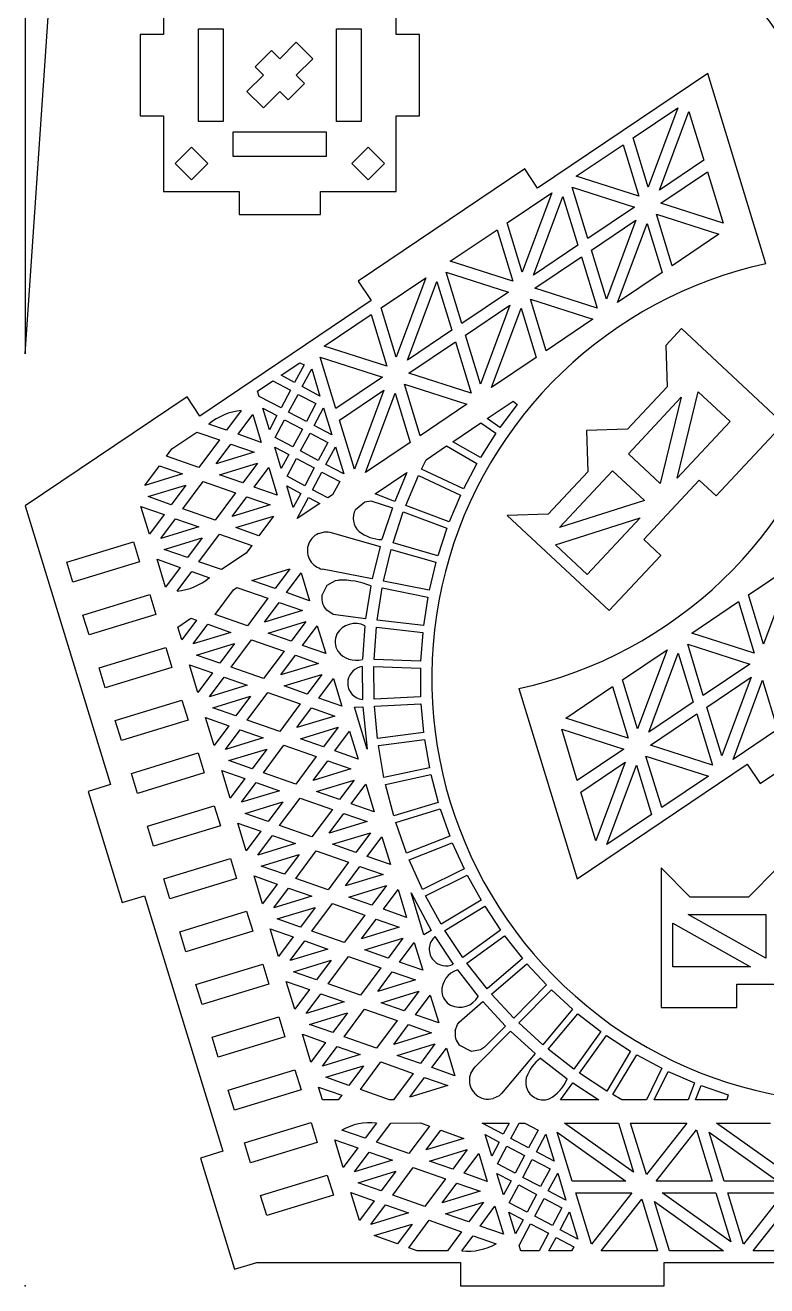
# Model space of a CAD drawing. Header units: millimetres. Extents: x -2 to 1368, y -62 to 278.
# Drawn here: x 426.4 to 553.9, y -60.6 to 156.3 of the extents above; entities that cross this region are included whole.
import ezdxf

# ---------------------------------------------------------------- set-up
doc = ezdxf.new("R2010")
doc.units = ezdxf.units.MM
doc.layers.add('CYAN', color=4, linetype='CONTINUOUS', true_color=0x00ffff)
doc.layers.add('RED', color=1, linetype='CONTINUOUS', true_color=0xff0000)

msp = doc.modelspace()

# ---------------------------------------------------------------- linework, layer by layer
at = {"layer": 'CYAN'}
for p, q in [((426.38, 211.4), (426.38, 99.78)), ((426.38, 99.78), (431.11, 169.35)), ((450.17, 167.74), (450.17, 154.74)), ((490.17, 154.74), (490.17, 167.74)), ((450.17, 154.74), (446.17, 154.74)), ((446.17, 154.74), (446.17, 140.74)), ((456.17, 139.74), (456.17, 155.74)), ((456.17, 155.74), (460.45, 155.74)), ((460.45, 155.74), (460.45, 139.74)), ((479.9, 139.74), (479.9, 155.74)), ((479.9, 155.74), (484.17, 155.74)), ((484.17, 155.74), (484.17, 139.74)), ((494.17, 154.74), (490.17, 154.74)), ((494.17, 140.74), (494.17, 154.74)), ((465.92, 149.16), (468.75, 151.99)), ((468.75, 151.99), (470.17, 150.56)), ((470.17, 150.56), (473, 153.39)), ((473, 153.39), (475.82, 150.56)), ((475.82, 150.56), (473, 147.74)), ((464.52, 144.91), (467.35, 147.74)), ((467.35, 147.74), (465.92, 149.16)), ((473, 147.74), (474.42, 146.31)), ((543.76, 148.01), (514.5, 128.26)), ((553.77, 115.25), (543.76, 148.01)), ((474.42, 146.31), (471.6, 143.49)), ((467.35, 142.09), (464.52, 144.91)), ((470.17, 144.91), (467.35, 142.09)), ((471.6, 143.49), (470.17, 144.91)), ((530.93, 136.95), (538.61, 142.12)), ((538.61, 142.12), (533.53, 128.46)), ((535.47, 127.93), (540.52, 141.5)), ((540.52, 141.5), (543.09, 133.08)), ((446.17, 140.74), (450.17, 140.74)), ((450.17, 140.74), (450.17, 127.74)), ((460.45, 139.74), (456.17, 139.74)), ((484.17, 139.74), (479.9, 139.74)), ((490.17, 127.74), (490.17, 140.74)), ((490.17, 140.74), (494.17, 140.74)), ((462.17, 133.74), (462.17, 138.01)), ((462.17, 138.01), (478.17, 138.01)), ((478.17, 138.01), (478.17, 133.74)), ((533.53, 128.46), (530.93, 136.95)), ((452.15, 132.54), (454.97, 135.36)), ((454.97, 135.36), (457.8, 132.54)), ((482.55, 132.54), (485.37, 135.36)), ((485.37, 135.36), (488.2, 132.54)), ((521.16, 130.35), (529.2, 135.77)), ((529.2, 135.77), (531.91, 126.9)), ((454.97, 129.71), (452.15, 132.54)), ((457.8, 132.54), (454.97, 129.71)), ((478.17, 133.74), (462.17, 133.74)), ((485.37, 129.71), (482.55, 132.54)), ((488.2, 132.54), (485.37, 129.71)), ((543.09, 133.08), (535.47, 127.93)), ((512.29, 131.59), (483.66, 112.27)), ((514.5, 128.26), (512.29, 131.59)), ((531.91, 126.9), (521.16, 130.35)), ((535.71, 125.68), (543.71, 131.08)), ((543.71, 131.08), (546.4, 122.25)), ((523.16, 119.62), (520.46, 128.46)), ((520.46, 128.46), (531.16, 125.02)), ((450.17, 127.74), (463.17, 127.74)), ((463.17, 127.74), (463.17, 123.74)), ((477.17, 123.74), (477.17, 127.74)), ((477.17, 127.74), (490.17, 127.74)), ((509.26, 122.32), (516.94, 127.49)), ((516.94, 127.49), (511.86, 113.84)), ((513.8, 113.3), (518.85, 126.87)), ((518.85, 126.87), (521.42, 118.46)), ((463.17, 123.74), (477.17, 123.74)), ((531.16, 125.02), (523.16, 119.62)), ((537.66, 114.93), (534.95, 123.82)), ((534.95, 123.82), (545.7, 120.37)), ((546.4, 122.25), (535.71, 125.68)), ((511.86, 113.84), (509.26, 122.32)), ((523.77, 117.63), (531.39, 122.79)), ((531.39, 122.79), (526.35, 109.19)), ((528.25, 108.6), (533.34, 122.23)), ((533.34, 122.23), (535.93, 113.77)), ((499.49, 115.73), (507.53, 121.14)), ((507.53, 121.14), (510.24, 112.27)), ((545.7, 120.37), (537.66, 114.93)), ((521.42, 118.46), (513.8, 113.3)), ((526.35, 109.19), (523.77, 117.63)), ((510.24, 112.27), (499.49, 115.73)), ((514.04, 111.05), (522.04, 116.45)), ((522.04, 116.45), (524.73, 107.63)), ((487.59, 107.7), (495.26, 112.87)), ((495.26, 112.87), (490.19, 99.21)), ((501.49, 104.99), (498.78, 113.84)), ((498.78, 113.84), (509.48, 110.39)), ((535.93, 113.77), (528.25, 108.6)), ((483.66, 112.27), (485.9, 108.96)), ((492.13, 98.68), (497.18, 112.25)), ((497.18, 112.25), (499.75, 103.83)), ((524.73, 107.63), (514.04, 111.05)), ((485.9, 108.96), (456.42, 89.07)), ((509.48, 110.39), (501.49, 104.99)), ((515.99, 100.3), (513.27, 109.2)), ((513.27, 109.2), (524.03, 105.74)), ((477.82, 101.1), (485.86, 106.52)), ((485.86, 106.52), (488.57, 97.65)), ((490.19, 99.21), (487.59, 107.7)), ((502.1, 103.01), (509.72, 108.16)), ((509.72, 108.16), (504.68, 94.57)), ((506.58, 93.98), (511.67, 107.61)), ((511.67, 107.61), (514.26, 99.15)), ((524.03, 105.74), (515.99, 100.3)), ((499.75, 103.83), (492.13, 98.68)), ((504.68, 94.57), (502.1, 103.01)), ((539.27, 104.11), (536.54, 101.19)), ((556.82, 87.75), (539.27, 104.11)), ((488.57, 97.65), (477.82, 101.1)), ((492.37, 96.43), (500.37, 101.83)), ((500.37, 101.83), (503.06, 93)), ((536.54, 101.19), (536.79, 94.12)), ((470.38, 96.08), (473.62, 98.25)), ((474.33, 97.89), (472.7, 94.83)), ((473.62, 98.25), (474.33, 97.89)), ((479.82, 90.37), (477.11, 99.21)), ((477.11, 99.21), (487.81, 95.77)), ((514.26, 99.15), (506.58, 93.98)), ((472.7, 94.83), (470.38, 96.08)), ((474.01, 94.14), (475.65, 97.17)), ((475.65, 97.17), (477.07, 92.51)), ((487.81, 95.77), (479.82, 90.37)), ((503.06, 93), (492.37, 96.43)), ((466.35, 93.36), (468.98, 95.13)), ((466.63, 92.45), (466.35, 93.36)), ((468.98, 95.13), (472, 93.52)), ((472, 93.52), (470.38, 90.46)), ((477.07, 92.51), (474.01, 94.14)), ((480.42, 88.38), (488.05, 93.54)), ((488.05, 93.54), (483, 79.94)), ((494.32, 85.68), (491.6, 94.57)), ((491.6, 94.57), (502.36, 91.12)), ((536.79, 94.12), (529.97, 86.81)), ((454.21, 92.39), (426.38, 73.61)), ((456.42, 89.07), (454.21, 92.39)), ((470.38, 90.46), (466.63, 92.45)), ((471.69, 89.76), (473.32, 92.8)), ((473.32, 92.8), (476.37, 91.2)), ((476.37, 91.2), (474.75, 88.14)), ((484.91, 79.35), (490, 92.98)), ((490, 92.98), (492.59, 84.52)), ((505.82, 88.62), (510.28, 91.63)), ((510.28, 91.63), (510.98, 91.06)), ((530.12, 82.57), (539.22, 92.33)), ((539.22, 92.33), (535.6, 77.45)), ((538.51, 78.37), (542.13, 93.25)), ((542.13, 93.25), (547.61, 88.13)), ((463.53, 90.02), (461.01, 86.63)), ((462.98, 85.93), (465.5, 89.31)), ((465.5, 89.31), (466.96, 84.53)), ((468.39, 86.72), (467.25, 90.42)), ((467.25, 90.42), (469.68, 89.15)), ((469.68, 89.15), (468.39, 86.72)), ((474.75, 88.14), (471.69, 89.76)), ((476.06, 87.44), (477.69, 90.48)), ((477.69, 90.48), (479.12, 85.81)), ((502.36, 91.12), (494.32, 85.68)), ((510.98, 91.06), (508, 87.12)), ((461.01, 86.63), (457.97, 87.69)), ((469.37, 85.39), (471, 88.43)), ((471, 88.43), (474.05, 86.83)), ((474.05, 86.83), (472.42, 83.77)), ((479.12, 85.81), (476.06, 87.44)), ((483, 79.94), (480.42, 88.38)), ((499.94, 84.65), (504.75, 87.9)), ((504.75, 87.9), (507.31, 86.12)), ((508, 87.12), (505.82, 88.62)), ((529.97, 86.81), (522.9, 86.56)), ((547.61, 88.13), (538.51, 78.37)), ((545.23, 75.31), (556.82, 87.75)), ((451.62, 83.42), (455.91, 86.3)), ((455.91, 86.3), (459.78, 84.95)), ((459.78, 84.95), (456.26, 80.21)), ((466.96, 84.53), (462.98, 85.93)), ((472.42, 83.77), (469.37, 85.39)), ((473.74, 83.07), (475.37, 86.11)), ((475.37, 86.11), (478.42, 84.5)), ((504.67, 81.94), (499.94, 84.65)), ((507.31, 86.12), (504.67, 81.94)), ((522.9, 86.56), (523.15, 79.49)), ((450.69, 82.17), (451.62, 83.42)), ((459.22, 80.86), (461.74, 84.24)), ((465.73, 82.84), (459.22, 80.86)), ((461.74, 84.24), (465.73, 82.84)), ((470.43, 80.02), (469.3, 83.73)), ((469.3, 83.73), (471.73, 82.46)), ((471.73, 82.46), (470.43, 80.02)), ((476.79, 81.44), (473.74, 83.07)), ((478.42, 84.5), (476.79, 81.44)), ((478.11, 80.75), (479.74, 83.78)), ((479.74, 83.78), (481.17, 79.12)), ((492.59, 84.52), (484.91, 79.35)), ((495.33, 81.54), (498.83, 83.92)), ((498.83, 83.92), (504.07, 80.9)), ((535.6, 77.45), (530.12, 82.57)), ((446.94, 77.1), (449.46, 80.48)), ((449.46, 80.48), (453.44, 79.09)), ((456.26, 80.21), (450.69, 82.17)), ((459.81, 78.94), (466.31, 80.93)), ((466.31, 80.93), (463.79, 77.55)), ((471.41, 78.7), (473.05, 81.74)), ((473.05, 81.74), (476.1, 80.13)), ((481.17, 79.12), (478.11, 80.75)), ((494.53, 79.94), (495.33, 81.54)), ((504.07, 80.9), (501.77, 76.53)), ((453.44, 79.09), (446.94, 77.1)), ((463.79, 77.55), (459.81, 78.94)), ((465.76, 76.84), (468.28, 80.23)), ((468.28, 80.23), (469.74, 75.44)), ((474.47, 77.07), (471.41, 78.7)), ((476.1, 80.13), (474.47, 77.07)), ((475.78, 76.38), (477.42, 79.41)), ((477.42, 79.41), (480.47, 77.81)), ((486.59, 75.65), (492.03, 79.33)), ((492.03, 79.33), (489.96, 74.38)), ((491.85, 73.68), (494.03, 78.85)), ((494.03, 78.85), (501.25, 75.43)), ((501.77, 76.53), (494.53, 79.94)), ((523.15, 79.49), (516.33, 72.18)), ((518.29, 69.88), (527.39, 79.64)), ((527.39, 79.64), (532.87, 74.53)), ((447.52, 75.19), (454.02, 77.17)), ((454.02, 77.17), (451.5, 73.79)), ((453.47, 73.08), (456.99, 77.82)), ((456.99, 77.82), (462.55, 75.86)), ((469.74, 75.44), (465.76, 76.84)), ((472.48, 73.33), (471.35, 77.03)), ((471.35, 77.03), (473.77, 75.76)), ((478.44, 74.97), (475.78, 76.38)), ((480.47, 77.81), (479.23, 75.52)), ((532.76, 67.8), (542.3, 78.04)), ((542.3, 78.04), (545.23, 75.31)), ((451.5, 73.79), (447.52, 75.19)), ((462.55, 75.86), (459.04, 71.13)), ((462, 71.77), (464.52, 75.16)), ((464.52, 75.16), (468.5, 73.76)), ((473.77, 75.76), (472.48, 73.33)), ((473.14, 71.41), (475.09, 75.04)), ((477.03, 74.01), (473.14, 71.41)), ((475.09, 75.04), (477.03, 74.01)), ((479.23, 75.52), (478.44, 74.97)), ((483.19, 73), (484.78, 74.32)), ((484.78, 74.32), (485.8, 74.47)), ((485.8, 74.47), (489.54, 73.26)), ((489.96, 74.38), (486.59, 75.65)), ((501.25, 75.43), (499.32, 70.87)), ((532.87, 74.53), (518.29, 69.88)), ((426.38, 73.61), (441.05, 25.63)), ((447.75, 68.72), (446.28, 73.5)), ((446.28, 73.5), (450.27, 72.1)), ((450.27, 72.1), (447.75, 68.72)), ((459.04, 71.13), (453.47, 73.08)), ((468.5, 73.76), (462, 71.77)), ((462.59, 69.86), (469.09, 71.85)), ((469.09, 71.85), (466.57, 68.46)), ((489.54, 73.26), (487.74, 67.8)), ((489.66, 67.23), (491.41, 72.55)), ((491.41, 72.55), (498.91, 69.75)), ((499.32, 70.87), (491.85, 73.68)), ((516.33, 72.18), (509.26, 71.93)), ((509.26, 71.93), (526.82, 55.57)), ((449.71, 68.01), (452.23, 71.4)), ((456.22, 70), (449.71, 68.01)), ((452.23, 71.4), (456.22, 70)), ((466.57, 68.46), (462.59, 69.86)), ((498.91, 69.75), (497.34, 65.03)), ((517.57, 66.92), (532.16, 71.57)), ((532.16, 71.57), (523.06, 61.8)), ((433.53, 63.9), (445.01, 67.41)), ((445.01, 67.41), (446.06, 63.97)), ((450.3, 66.1), (456.8, 68.09)), ((456.8, 68.09), (454.28, 64.7)), ((456.25, 64), (459.77, 68.73)), ((459.77, 68.73), (465.33, 66.78)), ((476.83, 68.85), (477.92, 69.13)), ((477.92, 69.13), (478.47, 69.12)), ((478.47, 69.12), (478.77, 69.08)), ((478.77, 69.08), (487.42, 66.63)), ((535.68, 65.07), (532.76, 67.8)), ((454.28, 64.7), (450.3, 66.1)), ((464.37, 65.46), (460.14, 62.63)), ((465.33, 66.78), (464.37, 65.46)), ((487.42, 66.63), (486.04, 61.03)), ((488.02, 60.64), (489.33, 66.09)), ((489.33, 66.09), (497.01, 63.89)), ((497.34, 65.03), (489.66, 67.23)), ((523.06, 61.8), (517.57, 66.92)), ((434.59, 60.46), (433.53, 63.9)), ((446.06, 63.97), (434.59, 60.46)), ((449.06, 64.42), (453.04, 63.02)), ((450.52, 59.63), (449.06, 64.42)), ((453.04, 63.02), (450.52, 59.63)), ((460.14, 62.63), (456.25, 64)), ((497.01, 63.89), (495.86, 59.09)), ((526.82, 55.57), (535.68, 65.07)), ((550.79, 58.29), (558.47, 63.45)), ((558.47, 63.45), (553.38, 49.82)), ((452.49, 58.93), (455.01, 62.31)), ((455.01, 62.31), (458.08, 61.24)), ((465.36, 60.77), (471.87, 62.76)), ((469.35, 59.38), (465.36, 60.77)), ((471.87, 62.76), (469.35, 59.38)), ((471.31, 58.67), (473.83, 62.06)), ((473.83, 62.06), (475.3, 57.27)), ((486.04, 61.03), (477.5, 62.71)), ((479.72, 60.75), (480.27, 60.84)), ((459.03, 54.91), (462.19, 59.18)), ((462.19, 59.18), (462.78, 59.57)), ((462.78, 59.57), (468.11, 57.69)), ((475.3, 57.27), (471.31, 58.67)), ((477.4, 58.1), (478.34, 59.98)), ((478.34, 59.98), (479.72, 60.75)), ((485.83, 59.84), (484.93, 54.15)), ((486.91, 53.92), (487.77, 59.47)), ((487.77, 59.47), (495.63, 57.9)), ((495.86, 59.09), (488.02, 60.64)), ((436.31, 54.82), (447.79, 58.33)), ((447.79, 58.33), (448.84, 54.88)), ((468.11, 57.69), (464.59, 52.96)), ((467.56, 53.6), (470.08, 56.99)), ((470.08, 56.99), (474.06, 55.59)), ((495.63, 57.9), (494.87, 53.01)), ((541.02, 51.69), (549.06, 57.13)), ((549.06, 57.13), (551.78, 48.23)), ((553.38, 49.82), (550.79, 58.29)), ((437.36, 51.38), (436.31, 54.82)), ((448.84, 54.88), (437.36, 51.38)), ((452.64, 52.73), (454.89, 54.25)), ((454.89, 54.25), (455.82, 53.93)), ((464.59, 52.96), (459.03, 54.91)), ((474.06, 55.59), (467.56, 53.6)), ((479.35, 54.88), (478.23, 55.64)), ((484.93, 54.15), (479.35, 54.88)), ((453.3, 50.55), (452.64, 52.73)), ((455.82, 53.93), (453.3, 50.55)), ((455.27, 49.84), (457.79, 53.23)), ((457.79, 53.23), (461.77, 51.83)), ((468.14, 51.69), (474.64, 53.68)), ((474.64, 53.68), (472.12, 50.29)), ((474.09, 49.59), (476.61, 52.97)), ((476.61, 52.97), (478.07, 48.19)), ((484.8, 52.96), (484.37, 47.19)), ((486.37, 47.14), (486.78, 52.73)), ((486.78, 52.73), (494.74, 51.82)), ((494.87, 53.01), (486.91, 53.92)), ((461.77, 51.83), (455.27, 49.84)), ((455.85, 47.93), (462.36, 49.92)), ((462.36, 49.92), (459.84, 46.54)), ((461.8, 45.83), (465.32, 50.57)), ((465.32, 50.57), (470.89, 48.61)), ((472.12, 50.29), (468.14, 51.69)), ((494.74, 51.82), (494.37, 46.87)), ((551.78, 48.23), (541.02, 51.69)), ((439.09, 45.73), (450.56, 49.24)), ((450.56, 49.24), (451.62, 45.8)), ((459.84, 46.54), (455.85, 47.93)), ((470.89, 48.61), (467.37, 43.87)), ((470.33, 44.52), (472.85, 47.9)), ((472.85, 47.9), (476.84, 46.5)), ((478.07, 48.19), (474.09, 49.59)), ((529.12, 43.66), (536.8, 48.83)), ((536.8, 48.83), (531.71, 35.2)), ((533.66, 34.64), (538.7, 48.24)), ((538.7, 48.24), (541.28, 39.8)), ((543.01, 40.98), (540.32, 49.8)), ((540.32, 49.8), (551.01, 46.38)), ((440.14, 42.29), (439.09, 45.73)), ((451.62, 45.8), (440.14, 42.29)), ((456.08, 41.47), (454.62, 46.25)), ((454.62, 46.25), (458.6, 44.85)), ((467.37, 43.87), (461.8, 45.83)), ((476.84, 46.5), (470.33, 44.52)), ((484.35, 45.95), (484.39, 40.27)), ((486.39, 40.33), (486.34, 45.93)), ((486.34, 45.93), (494.34, 45.69)), ((494.37, 46.87), (486.37, 47.14)), ((494.34, 45.69), (494.39, 40.73)), ((551.01, 46.38), (543.01, 40.98)), ((458.6, 44.85), (456.08, 41.47)), ((458.05, 40.76), (460.57, 44.14)), ((460.57, 44.14), (464.55, 42.75)), ((470.92, 42.6), (477.42, 44.59)), ((477.42, 44.59), (474.9, 41.21)), ((476.87, 40.5), (479.39, 43.89)), ((479.39, 43.89), (480.85, 39.1)), ((531.71, 35.2), (529.12, 43.66)), ((543.63, 38.97), (551.25, 44.13)), ((551.25, 44.13), (546.2, 30.56)), ((548.12, 29.94), (553.19, 43.59)), ((552.77, 25.84), (581.39, 45.16)), ((553.19, 43.59), (555.79, 35.11)), ((464.55, 42.75), (458.05, 40.76)), ((464.58, 36.74), (468.1, 41.48)), ((468.1, 41.48), (473.66, 39.52)), ((474.9, 41.21), (470.92, 42.6)), ((511.28, 42.18), (521.29, 9.42)), ((519.35, 37.06), (527.39, 42.5)), ((527.39, 42.5), (530.11, 33.61)), ((441.87, 36.65), (453.34, 40.16)), ((453.34, 40.16), (454.39, 36.71)), ((458.63, 38.85), (465.13, 40.83)), ((465.13, 40.83), (462.61, 37.45)), ((473.66, 39.52), (470.15, 34.79)), ((480.85, 39.1), (476.87, 40.5)), ((494.39, 40.73), (486.39, 40.33)), ((486.47, 39.12), (494.45, 39.52)), ((486.97, 33.55), (486.47, 39.12)), ((494.45, 39.52), (494.9, 34.62)), ((541.28, 39.8), (533.66, 34.64)), ((458.86, 32.38), (457.39, 37.16)), ((457.39, 37.16), (461.38, 35.77)), ((462.61, 37.45), (458.63, 38.85)), ((473.11, 35.43), (475.63, 38.82)), ((479.61, 37.42), (473.11, 35.43)), ((475.63, 38.82), (479.61, 37.42)), ((482.99, 38.95), (484.46, 39.03)), ((485.19, 31.75), (482.99, 38.95)), ((484.46, 39.03), (485.19, 31.75)), ((530.11, 33.61), (519.35, 37.06)), ((533.9, 32.41), (541.89, 37.81)), ((541.89, 37.81), (544.6, 28.97)), ((546.2, 30.56), (543.63, 38.97)), ((442.92, 33.21), (441.87, 36.65)), ((454.39, 36.71), (442.92, 33.21)), ((461.38, 35.77), (458.86, 32.38)), ((460.82, 31.67), (463.34, 35.06)), ((463.34, 35.06), (467.33, 33.66)), ((470.15, 34.79), (464.58, 36.74)), ((473.7, 33.52), (480.2, 35.51)), ((480.2, 35.51), (477.68, 32.12)), ((479.65, 31.42), (482.17, 34.8)), ((482.17, 34.8), (483.63, 30.02)), ((521.34, 26.35), (518.65, 35.18)), ((518.65, 35.18), (529.34, 31.75)), ((555.79, 35.11), (548.12, 29.94)), ((467.33, 33.66), (460.82, 31.67)), ((477.68, 32.12), (473.7, 33.52)), ((494.9, 34.62), (486.97, 33.55)), ((487.12, 32.37), (495.06, 33.41)), ((495.06, 33.41), (495.9, 28.54)), ((444.64, 27.56), (456.12, 31.07)), ((456.12, 31.07), (457.17, 27.63)), ((461.41, 29.76), (467.91, 31.75)), ((467.91, 31.75), (465.39, 28.37)), ((467.36, 27.66), (470.88, 32.4)), ((470.88, 32.4), (476.44, 30.44)), ((476.44, 30.44), (472.92, 25.7)), ((483.63, 30.02), (479.65, 31.42)), ((488.08, 26.83), (487.12, 32.37)), ((529.34, 31.75), (521.34, 26.35)), ((533.14, 30.53), (543.89, 27.08)), ((535.85, 21.67), (533.14, 30.53)), ((544.6, 28.97), (533.9, 32.41)), ((465.39, 28.37), (461.41, 29.76)), ((475.89, 26.35), (478.41, 29.73)), ((482.39, 28.33), (475.89, 26.35)), ((478.41, 29.73), (482.39, 28.33)), ((495.9, 28.54), (488.08, 26.83)), ((521.29, 9.42), (550.55, 29.17)), ((521.96, 24.35), (529.58, 29.5)), ((529.58, 29.5), (524.53, 15.93)), ((526.44, 15.31), (531.52, 28.97)), ((531.52, 28.97), (534.12, 20.48)), ((550.55, 29.17), (552.77, 25.84)), ((445.7, 24.12), (444.64, 27.56)), ((457.17, 27.63), (445.7, 24.12)), ((461.63, 23.3), (460.17, 28.08)), ((460.17, 28.08), (464.15, 26.68)), ((464.15, 26.68), (461.63, 23.3)), ((472.92, 25.7), (467.36, 27.66)), ((476.47, 24.43), (482.98, 26.42)), ((482.98, 26.42), (480.46, 23.04)), ((488.36, 25.66), (496.15, 27.37)), ((496.15, 27.37), (497.41, 22.57)), ((543.89, 27.08), (535.85, 21.67)), ((441.05, 25.63), (437.23, 24.46)), ((437.23, 24.46), (443.07, 5.33)), ((463.6, 22.59), (466.12, 25.97)), ((470.1, 24.58), (463.6, 22.59)), ((466.12, 25.97), (470.1, 24.58)), ((480.46, 23.04), (476.47, 24.43)), ((482.42, 22.33), (484.94, 25.72)), ((484.94, 25.72), (486.41, 20.93)), ((489.76, 20.23), (488.36, 25.66)), ((524.53, 15.93), (521.96, 24.35)), ((447.42, 18.48), (458.9, 21.99)), ((458.9, 21.99), (459.95, 18.55)), ((464.19, 20.68), (470.69, 22.67)), ((470.69, 22.67), (468.17, 19.28)), ((470.14, 18.57), (473.65, 23.31)), ((473.65, 23.31), (479.22, 21.35)), ((486.41, 20.93), (482.42, 22.33)), ((497.41, 22.57), (489.76, 20.23)), ((468.17, 19.28), (464.19, 20.68)), ((479.22, 21.35), (475.7, 16.62)), ((478.67, 17.26), (481.19, 20.65)), ((481.19, 20.65), (485.17, 19.25)), ((490.11, 19.09), (497.76, 21.43)), ((497.76, 21.43), (499.4, 16.75)), ((534.12, 20.48), (526.44, 15.31)), ((448.47, 15.04), (447.42, 18.48)), ((459.95, 18.55), (448.47, 15.04)), ((462.95, 18.99), (466.93, 17.6)), ((464.41, 14.21), (462.95, 18.99)), ((466.93, 17.6), (464.41, 14.21)), ((475.7, 16.62), (470.14, 18.57)), ((485.17, 19.25), (478.67, 17.26)), ((491.98, 13.8), (490.11, 19.09)), ((466.38, 13.5), (468.9, 16.89)), ((472.88, 15.49), (466.38, 13.5)), ((468.9, 16.89), (472.88, 15.49)), ((479.25, 15.35), (485.75, 17.34)), ((483.23, 13.95), (479.25, 15.35)), ((485.75, 17.34), (483.23, 13.95)), ((485.2, 13.25), (487.72, 16.63)), ((487.72, 16.63), (489.18, 11.85)), ((499.4, 16.75), (491.98, 13.8)), ((492.41, 12.68), (499.84, 15.63)), ((499.84, 15.63), (501.87, 11.13)), ((466.96, 11.59), (473.47, 13.58)), ((473.47, 13.58), (470.95, 10.2)), ((472.91, 9.49), (476.43, 14.23)), ((476.43, 14.23), (482, 12.27)), ((489.18, 11.85), (485.2, 13.25)), ((450.2, 9.39), (461.67, 12.9)), ((461.67, 12.9), (462.73, 9.46)), ((470.95, 10.2), (466.96, 11.59)), ((482, 12.27), (478.48, 7.53)), ((481.44, 8.18), (483.96, 11.56)), ((483.96, 11.56), (487.95, 10.16)), ((494.71, 7.55), (492.41, 12.68)), ((501.87, 11.13), (494.71, 7.55)), ((535.76, 11.28), (535.76, -12.72)), ((540.76, 6.28), (535.76, 11.28)), ((555.76, 11.28), (550.76, 6.28)), ((451.25, 5.95), (450.2, 9.39)), ((462.73, 9.46), (451.25, 5.95)), ((465.73, 9.91), (469.71, 8.51)), ((467.19, 5.13), (465.73, 9.91)), ((478.48, 7.53), (472.91, 9.49)), ((487.95, 10.16), (481.44, 8.18)), ((495.24, 6.49), (502.42, 10.04)), ((502.42, 10.04), (504.78, 5.72)), ((469.71, 8.51), (467.19, 5.13)), ((469.16, 4.42), (471.68, 7.8)), ((471.68, 7.8), (475.66, 6.41)), ((482.03, 6.26), (488.53, 8.25)), ((488.53, 8.25), (486.01, 4.87)), ((487.98, 4.16), (490.5, 7.55)), ((490.5, 7.55), (491.96, 2.77)), ((494.96, -0.21), (492.76, 6.98)), ((492.76, 6.98), (496.22, 0.54)), ((443.07, 5.33), (446.9, 6.5)), ((446.9, 6.5), (460.35, -37.49)), ((475.66, 6.41), (469.16, 4.42)), ((469.74, 2.51), (476.24, 4.5)), ((476.24, 4.5), (473.72, 1.11)), ((475.69, 0.4), (479.21, 5.14)), ((479.21, 5.14), (484.78, 3.18)), ((486.01, 4.87), (482.03, 6.26)), ((497.94, 1.59), (495.24, 6.49)), ((504.78, 5.72), (497.94, 1.59)), ((498.55, 0.54), (505.41, 4.68)), ((505.41, 4.68), (508.14, 0.55)), ((550.76, 6.28), (540.76, 6.28)), ((452.98, 0.31), (464.45, 3.82)), ((464.45, 3.82), (465.5, 0.38)), ((473.72, 1.11), (469.74, 2.51)), ((484.78, 3.18), (481.26, -1.55)), ((484.22, -0.91), (486.74, 2.48)), ((486.74, 2.48), (490.72, 1.08)), ((491.96, 2.77), (487.98, 4.16)), ((540.41, 3.28), (553.76, 3.28)), ((553.76, -4.22), (540.41, 3.28)), ((553.76, 3.28), (553.76, -4.22)), ((454.03, -3.13), (452.98, 0.31)), ((465.5, 0.38), (454.03, -3.13)), ((468.5, 0.82), (472.49, -0.57)), ((469.97, -3.96), (468.5, 0.82)), ((481.26, -1.55), (475.69, 0.4)), ((490.72, 1.08), (484.22, -0.91)), ((496.22, 0.54), (494.96, -0.21)), ((501.65, -4.13), (498.55, 0.54)), ((508.14, 0.55), (501.65, -4.13)), ((537.76, 1.78), (551.11, -5.72)), ((537.76, -5.72), (537.76, 1.78)), ((472.49, -0.57), (469.97, -3.96)), ((471.93, -4.67), (474.45, -1.28)), ((474.45, -1.28), (478.44, -2.68)), ((484.81, -2.82), (491.31, -0.83)), ((491.31, -0.83), (488.79, -4.22)), ((490.76, -4.92), (493.28, -1.54)), ((493.28, -1.54), (494.74, -6.32)), ((496.86, -0.52), (500.01, -5.26)), ((502.34, -5.12), (508.83, -0.42)), ((508.83, -0.42), (511.9, -4.31)), ((478.44, -2.68), (471.93, -4.67)), ((478.47, -8.68), (481.99, -3.94)), ((481.99, -3.94), (487.55, -5.9)), ((488.79, -4.22), (484.81, -2.82)), ((511.9, -4.31), (505.81, -9.52)), ((455.75, -8.78), (467.23, -5.27)), ((467.23, -5.27), (468.28, -8.71)), ((472.52, -6.58), (479.02, -4.59)), ((479.02, -4.59), (476.5, -7.97)), ((487.55, -5.9), (484.03, -10.64)), ((494.74, -6.32), (490.76, -4.92)), ((500.71, -6.27), (504.3, -10.82)), ((505.81, -9.52), (502.34, -5.12)), ((506.58, -10.44), (512.68, -5.23)), ((512.68, -5.23), (516.04, -8.85)), ((551.11, -5.72), (537.76, -5.72)), ((471.28, -8.26), (475.26, -9.66)), ((472.74, -13.04), (471.28, -8.26)), ((476.5, -7.97), (472.52, -6.58)), ((487, -9.99), (489.52, -6.61)), ((493.5, -8), (487, -9.99)), ((489.52, -6.61), (493.5, -8)), ((456.81, -12.22), (455.75, -8.78)), ((468.28, -8.71), (456.81, -12.22)), ((475.26, -9.66), (472.74, -13.04)), ((474.71, -13.75), (477.23, -10.37)), ((477.23, -10.37), (481.21, -11.76)), ((484.03, -10.64), (478.47, -8.68)), ((487.58, -11.91), (494.09, -9.92)), ((494.09, -9.92), (491.57, -13.3)), ((493.53, -14.01), (496.05, -10.62)), ((496.05, -10.62), (497.52, -15.4)), ((510.4, -14.55), (506.58, -10.44)), ((516.04, -8.85), (510.4, -14.55)), ((511.26, -15.39), (516.9, -9.71)), ((516.9, -9.71), (520.53, -13.05)), ((548.76, -12.72), (548.76, -8.72)), ((548.76, -8.72), (562.76, -8.72)), ((481.21, -11.76), (474.71, -13.75)), ((491.57, -13.3), (487.58, -11.91)), ((501, -15.25), (505.07, -11.73)), ((505.07, -11.73), (509, -15.95)), ((535.76, -12.72), (548.76, -12.72)), ((458.53, -17.86), (470.01, -14.35)), ((470.01, -14.35), (471.06, -17.79)), ((475.3, -15.66), (481.8, -13.67)), ((481.8, -13.67), (479.28, -17.06)), ((481.25, -17.76), (484.76, -13.03)), ((484.76, -13.03), (490.33, -14.99)), ((490.33, -14.99), (486.81, -19.72)), ((497.52, -15.4), (493.53, -14.01)), ((520.53, -13.05), (515.4, -19.17)), ((516.31, -19.93), (521.45, -13.81)), ((521.45, -13.81), (525.38, -16.85)), ((474.06, -17.35), (478.04, -18.74)), ((475.52, -22.13), (474.06, -17.35)), ((479.28, -17.06), (475.3, -15.66)), ((489.78, -19.08), (492.3, -15.69)), ((496.28, -17.09), (489.78, -19.08)), ((492.3, -15.69), (496.28, -17.09)), ((500.35, -16.71), (500.71, -15.68)), ((500.71, -15.68), (501, -15.25)), ((503.7, -22.98), (509.84, -16.81)), ((509, -15.95), (505.38, -19.59)), ((509.84, -16.81), (514.11, -20.68)), ((515.4, -19.17), (511.26, -15.39)), ((525.38, -16.85), (520.73, -23.36)), ((459.58, -21.3), (458.53, -17.86)), ((471.06, -17.79), (459.58, -21.3)), ((478.04, -18.74), (475.52, -22.13)), ((477.49, -22.83), (480.01, -19.45)), ((480.01, -19.45), (483.99, -20.85)), ((486.81, -19.72), (481.25, -17.76)), ((490.36, -20.99), (496.86, -19)), ((496.86, -19), (494.34, -22.39)), ((503.14, -20.3), (501.03, -19.22)), ((521.73, -24.05), (526.35, -17.54)), ((526.35, -17.54), (530.5, -20.25)), ((483.99, -20.85), (477.49, -22.83)), ((494.34, -22.39), (490.36, -20.99)), ((496.31, -23.09), (498.83, -19.71)), ((498.83, -19.71), (500.29, -24.49)), ((504.7, -20.01), (503.14, -20.3)), ((505.38, -19.59), (504.7, -20.01)), ((514.11, -20.68), (508.31, -27.55)), ((515.03, -21.47), (519.58, -25)), ((520.73, -23.36), (516.31, -19.93)), ((530.5, -20.25), (526.43, -27.11)), ((527.46, -27.74), (531.55, -20.87)), ((531.55, -20.87), (535.9, -23.2)), ((461.31, -26.95), (472.78, -23.44)), ((472.78, -23.44), (473.84, -26.88)), ((478.07, -24.75), (484.58, -22.76)), ((484.58, -22.76), (482.06, -26.14)), ((484.02, -26.85), (487.54, -22.11)), ((487.54, -22.11), (493.11, -24.07)), ((500.29, -24.49), (496.31, -23.09)), ((535.9, -23.2), (533.25, -28.64)), ((534.57, -28.62), (536.97, -23.73)), ((536.97, -23.73), (541.5, -25.72)), ((482.06, -26.14), (478.07, -24.75)), ((493.11, -24.07), (489.74, -28.61)), ((492.55, -28.16), (495.07, -24.78)), ((495.07, -24.78), (499.06, -26.17)), ((518.47, -28.63), (520.56, -25.69)), ((520.56, -25.69), (525.04, -28.64)), ((526.43, -27.11), (521.73, -24.05)), ((541.5, -25.72), (540.38, -28.63)), ((462.36, -30.39), (461.31, -26.95)), ((473.84, -26.88), (462.36, -30.39)), ((476.84, -26.43), (480.82, -27.83)), ((477.5, -28.61), (476.84, -26.43)), ((480.82, -27.83), (480.22, -28.61)), ((489.03, -28.61), (484.02, -26.85)), ((499.06, -26.17), (492.55, -28.16)), ((507.88, -27.92), (506.85, -28.39)), ((508.31, -27.55), (507.88, -27.92)), ((529.01, -28.63), (527.46, -27.74)), ((541.66, -28.63), (542.63, -26.16)), ((542.63, -26.16), (547.3, -27.76)), ((547.3, -27.76), (547.05, -28.63)), ((480.22, -28.61), (477.5, -28.61)), ((489.74, -28.61), (489.03, -28.61)), ((525.04, -28.64), (518.47, -28.63)), ((533.25, -28.64), (529.01, -28.63)), ((540.38, -28.63), (534.57, -28.62)), ((547.05, -28.63), (541.66, -28.63)), ((464.09, -36.03), (475.56, -32.52)), ((475.56, -32.52), (476.61, -35.96)), ((484.83, -35.23), (480.85, -33.83)), ((486.78, -32.62), (484.83, -35.23)), ((486.8, -35.93), (489.26, -32.62)), ((489.26, -32.62), (494.36, -32.6)), ((495.89, -33.16), (492.37, -37.89)), ((494.36, -32.6), (495.89, -33.16)), ((495.33, -37.25), (497.85, -33.86)), ((497.85, -33.86), (501.83, -35.26)), ((504.95, -32.63), (509.63, -32.62)), ((508.6, -34.55), (504.95, -32.63)), ((506.61, -38.3), (505.47, -34.59)), ((505.47, -34.59), (507.91, -35.89)), ((509.63, -32.62), (508.6, -34.55)), ((509.92, -35.27), (511.33, -32.62)), ((511.33, -32.62), (512.3, -32.64)), ((512.3, -32.64), (514.6, -33.84)), ((514.6, -33.84), (512.97, -36.87)), ((514.29, -37.6), (515.91, -34.54)), ((515.91, -34.54), (517.34, -39.2)), ((520.48, -42.63), (517.9, -34.19)), ((517.9, -34.19), (529.68, -42.64)), ((530.99, -41.09), (519.15, -32.63)), ((519.15, -32.63), (528.4, -32.63)), ((528.4, -32.63), (530.99, -41.09)), ((533.21, -41.51), (530.49, -32.62)), ((530.49, -32.62), (540.19, -32.63)), ((540.19, -32.63), (533.21, -41.51)), ((534.88, -42.62), (541.83, -33.8)), ((541.83, -33.8), (544.53, -42.62)), ((546.62, -42.64), (544.04, -34.2)), ((544.04, -34.2), (555.83, -42.65)), ((545.29, -32.64), (554.55, -32.63)), ((557.13, -41.1), (545.29, -32.64)), ((465.14, -39.47), (464.09, -36.03)), ((476.61, -35.96), (465.14, -39.47)), ((479.61, -35.52), (483.6, -36.91)), ((481.08, -40.3), (479.61, -35.52)), ((492.37, -37.89), (486.8, -35.93)), ((501.83, -35.26), (495.33, -37.25)), ((507.91, -35.89), (506.61, -38.3)), ((507.59, -39.64), (509.22, -36.58)), ((509.22, -36.58), (512.28, -38.21)), ((512.97, -36.87), (509.92, -35.27)), ((460.35, -37.49), (456.52, -38.66)), ((456.52, -38.66), (462.37, -57.78)), ((483.6, -36.91), (481.08, -40.3)), ((483.04, -41), (485.56, -37.62)), ((489.55, -39.02), (483.04, -41)), ((485.56, -37.62), (489.55, -39.02)), ((495.92, -39.16), (502.42, -37.17)), ((502.42, -37.17), (499.9, -40.56)), ((501.87, -41.26), (504.39, -37.88)), ((504.39, -37.88), (505.85, -42.66)), ((512.28, -38.21), (510.64, -41.25)), ((511.96, -41.97), (513.59, -38.91)), ((513.59, -38.91), (516.65, -40.53)), ((517.34, -39.2), (514.29, -37.6)), ((483.63, -42.92), (490.13, -40.93)), ((490.13, -40.93), (487.61, -44.31)), ((489.58, -45.02), (493.1, -40.28)), ((493.1, -40.28), (498.66, -42.24)), ((499.9, -40.56), (495.92, -39.16)), ((510.64, -41.25), (507.59, -39.64)), ((516.65, -40.53), (515.02, -43.57)), ((466.86, -45.11), (478.34, -41.61)), ((478.34, -41.61), (479.39, -45.05)), ((487.61, -44.31), (483.63, -42.92)), ((498.66, -42.24), (495.14, -46.98)), ((498.11, -46.33), (500.63, -42.95)), ((500.63, -42.95), (504.61, -44.34)), ((505.85, -42.66), (501.87, -41.26)), ((508.65, -44.99), (507.52, -41.29)), ((507.52, -41.29), (509.96, -42.58)), ((509.96, -42.58), (508.65, -44.99)), ((509.64, -46.34), (511.27, -43.28)), ((511.27, -43.28), (514.33, -44.9)), ((515.02, -43.57), (511.96, -41.97)), ((516.33, -44.29), (517.96, -41.23)), ((517.96, -41.23), (519.39, -45.89)), ((529.68, -42.64), (520.48, -42.63)), ((544.53, -42.62), (534.88, -42.62)), ((555.83, -42.65), (546.62, -42.64)), ((467.92, -48.56), (466.86, -45.11)), ((479.39, -45.05), (467.92, -48.56)), ((483.85, -49.38), (482.39, -44.6)), ((482.39, -44.6), (486.37, -46)), ((495.14, -46.98), (489.58, -45.02)), ((504.61, -44.34), (498.11, -46.33)), ((514.33, -44.9), (512.69, -47.94)), ((519.39, -45.89), (516.33, -44.29)), ((523.79, -53.46), (521.09, -44.61)), ((521.09, -44.61), (530.73, -44.62)), ((530.73, -44.62), (523.79, -53.46)), ((547.72, -53.05), (535.94, -44.62)), ((535.94, -44.62), (545.14, -44.63)), ((545.14, -44.63), (547.72, -53.05)), ((549.93, -53.47), (547.23, -44.62)), ((547.23, -44.62), (556.88, -44.63)), ((556.88, -44.63), (549.93, -53.47)), ((486.37, -46), (483.85, -49.38)), ((485.82, -50.09), (488.34, -46.7)), ((488.34, -46.7), (492.32, -48.1)), ((498.69, -48.25), (505.2, -46.26)), ((505.2, -46.26), (502.68, -49.64)), ((504.64, -50.35), (507.16, -46.96)), ((507.16, -46.96), (508.63, -51.74)), ((512.69, -47.94), (509.64, -46.34)), ((514.01, -48.66), (515.64, -45.6)), ((515.64, -45.6), (518.7, -47.23)), ((518.7, -47.23), (517.06, -50.26)), ((525.43, -54.63), (532.41, -45.75)), ((532.41, -45.75), (535.13, -54.62)), ((534.63, -46.15), (546.47, -54.63)), ((537.22, -54.64), (534.63, -46.15)), ((551.57, -54.64), (558.56, -45.76)), ((492.32, -48.1), (485.82, -50.09)), ((492.36, -54.1), (495.87, -49.37)), ((495.87, -49.37), (501.44, -51.33)), ((502.68, -49.64), (498.69, -48.25)), ((510.7, -51.69), (509.57, -47.98)), ((509.57, -47.98), (512, -49.27)), ((512, -49.27), (510.7, -51.69)), ((517.06, -50.26), (514.01, -48.66)), ((518.38, -50.98), (520.01, -47.92)), ((520.01, -47.92), (521.43, -52.59)), ((486.41, -52), (492.91, -50.01)), ((490.39, -53.4), (486.41, -52)), ((492.91, -50.01), (490.39, -53.4)), ((501.44, -51.33), (498.99, -54.61)), ((501.48, -54.61), (503.41, -52.03)), ((503.41, -52.03), (507.39, -53.43)), ((508.63, -51.74), (504.64, -50.35)), ((511.32, -53.72), (513.31, -49.97)), ((513.31, -49.97), (516.37, -51.6)), ((516.37, -51.6), (514.76, -54.63)), ((521.43, -52.59), (518.38, -50.98)), ((493.82, -54.62), (492.36, -54.1)), ((511.6, -54.63), (511.32, -53.72)), ((516.46, -54.63), (517.68, -52.3)), ((517.68, -52.3), (520.74, -53.92)), ((520.74, -53.92), (520.35, -54.62)), ((498.99, -54.61), (493.82, -54.62)), ((514.76, -54.63), (511.6, -54.63)), ((520.35, -54.62), (516.46, -54.63)), ((535.13, -54.62), (525.43, -54.63)), ((546.47, -54.63), (537.22, -54.64)), ((561.27, -54.63), (551.57, -54.64)), ((462.37, -57.78), (466.2, -56.61)), ((466.2, -56.61), (501.23, -56.62)), ((501.23, -56.62), (501.22, -60.62)), ((536.26, -60.63), (536.26, -56.63)), ((536.26, -56.63), (571.29, -56.64)), ((501.22, -60.62), (536.26, -60.63))]:
    msp.add_line(p, q, dxfattribs=at)
for centre, radius, start, end in [((495.75, 113.5), 73, 282.2824, 111.7178), ((569.3, 43.93), 73, 102.2826, 291.7173), ((464.48, 79.95), 10.11, 95.372, 130.0614), ((485.78, 71.47), 3, 149.3948, 228.8669), ((478.16, 65.87), 3.26, 114.1257, 163.7532), ((487.95, 74.57), 6.78, 232.3031, 268.2372), ((478.17, 65.9), 3.26, 164.2985, 258.2262), ((451.51, 69.22), 10.33, 275.4202, 309.4791), ((480.6, 46.63), 14.21, 68.4005, 91.3279), ((480.45, 57.76), 3.08, 173.6507, 223.6373), ((483.15, 49.72), 3.64, 63.0834, 149.7911), ((482.55, 50.22), 2.88, 152.382, 214.2543), ((483.28, 50.91), 3.88, 216.6381, 286.2054), ((484.74, 43.09), 2.89, 97.6474, 170.2511), ((484.68, 43.09), 2.83, 170.0011, 264.1665), ((498.73, -2.7), 2.87, 130.6845, 223.1721), ((498.71, -2.73), 2.84, 222.9939, 297.1041), ((501.88, -9.95), 3.86, 107.6486, 181.4485), ((500.94, -9.76), 2.94, 185.6664, 241.2348), ((501.11, -9.05), 3.64, 244.2558, 330.893), ((503.35, -17.23), 3.05, 170.1185, 220.5849), ((518.97, -26.96), 6.75, 125.7053, 161.7612), ((506.02, -25.25), 3.25, 135.5461, 229.9479), ((515.45, -25.62), 2.99, 165.0456, 240.0036), ((513.59, -22.74), 6.4, 296.878, 339.386), ((505.99, -25.38), 3.14, 228.9759, 285.9041), ((515.48, -25.7), 2.94, 238.7809, 290.1116), ((485.79, -42.91), 10.34, 84.5193, 118.5694), ((502.54, -44.54), 10.13, 263.9663, 298.607)]:
    msp.add_arc(centre, radius, start, end, dxfattribs=at)
at = {"layer": 'RED'}
msp.add_point((426.38, -60.64), dxfattribs=at)

doc.saveas('drawing.dxf')
